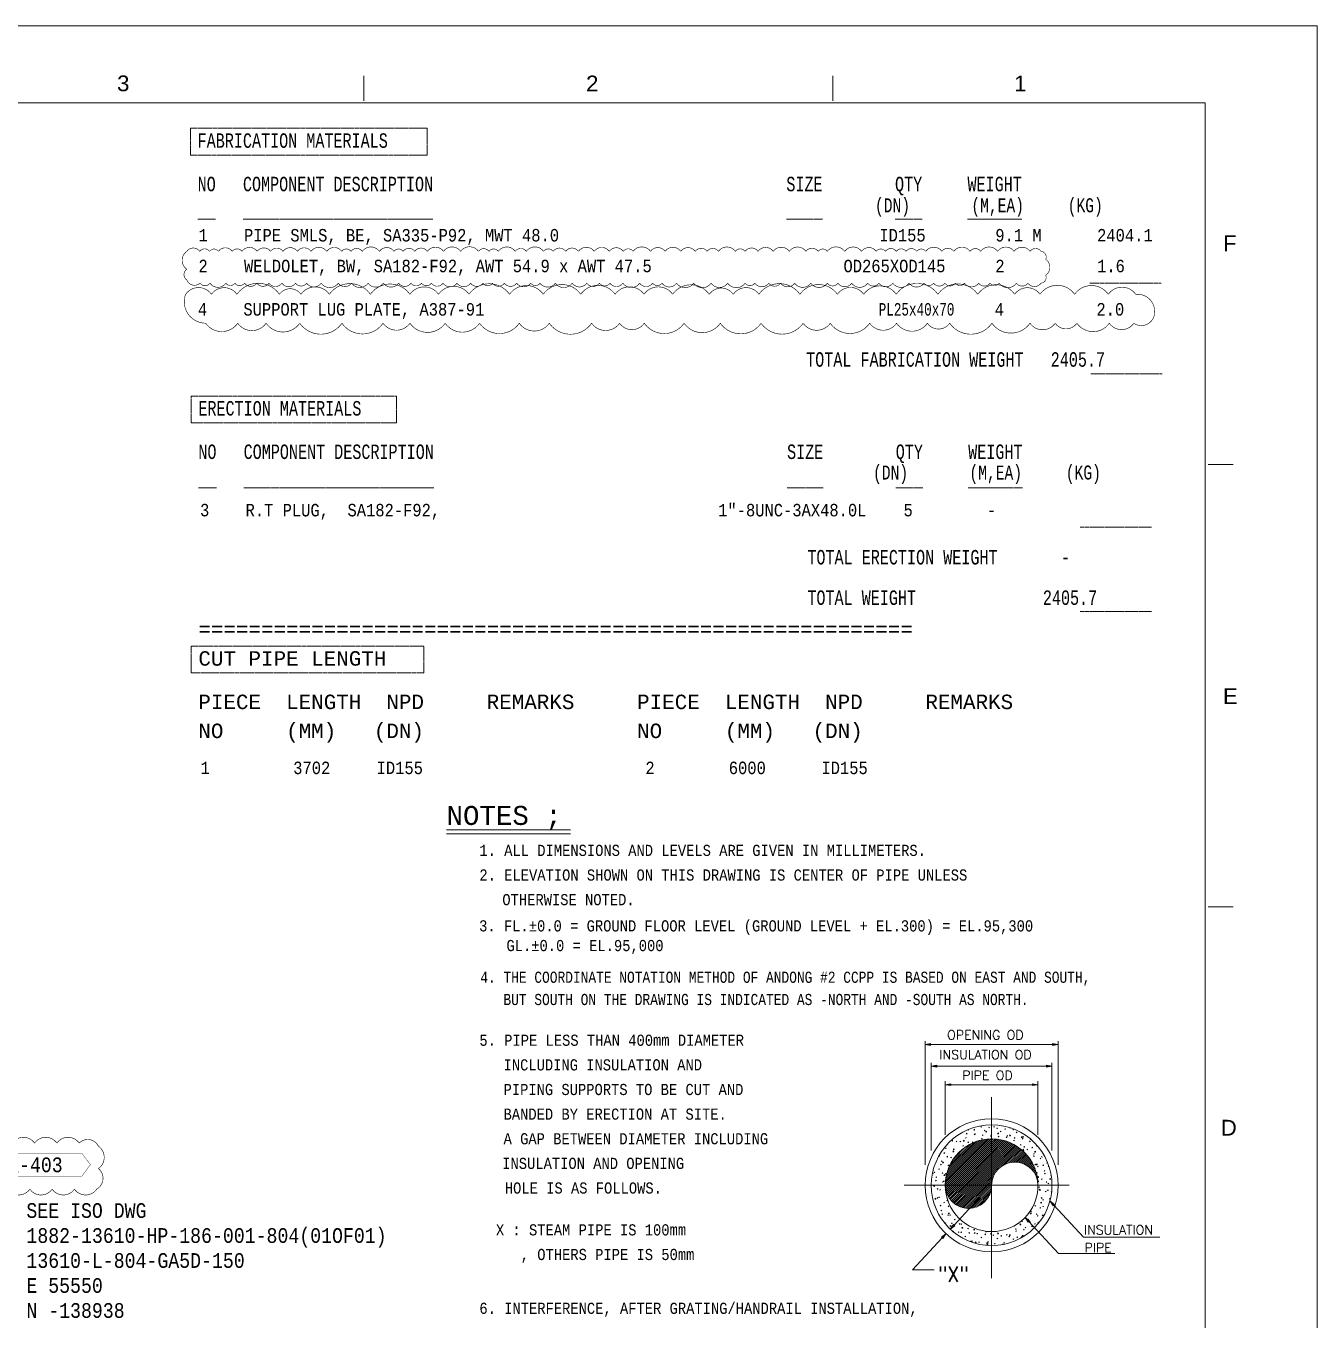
# Model space of a CAD drawing. Header units: inches. Extents: x 1027 to 1868, y 0 to 594.
# Drawn here: x 1578.6 to 1868, y 303.9 to 594 of the extents above; entities that cross this region are included whole.
import ezdxf
from ezdxf.enums import TextEntityAlignment as Align

# ---------------------------------------------------------------- set-up
doc = ezdxf.new("R2010")
doc.units = ezdxf.units.IN
doc.header["$MEASUREMENT"] = 0
doc.linetypes.add('Solid', pattern=[1, 1, 0])
for name, color, linetype in [('1', 7, 'Continuous'), ('13', 7, 'Continuous'), ('2', 2, 'Continuous'), ('4', 4, 'Continuous'), ('BG 0 -1', 7, 'Continuous'), ('FRAME', 7, 'Continuous'), ('ISO-TEXT', 7, 'Continuous'), ('MAT-LIST', 7, 'Continuous'), ('Rev.4', 6, 'Continuous')]:
    doc.layers.add(name, color=color, linetype=linetype)
doc.layers.add('3', color=3, linetype='Continuous', lineweight=30)
doc.layers.add('borderText', color=2, linetype='Solid', lineweight=13)
doc.styles.add('Arial', font='arial.ttf')
doc.styles.add('fixedText', font='MONOTXT8.shx', dxfattribs={"width": 0.85})
doc.styles.add('MONOTXT', font='MONOTXT.shx', dxfattribs={"width": 0.8})
doc.styles.add('ROMANS', font='romans.shx', dxfattribs={"width": 0.85})

msp = doc.modelspace()

# ---------------------------------------------------------------- hatches: boundary and pattern name
at = {"layer": '13', "linetype": 'Continuous', "lineweight": 0}
for points in [[(1781.35, 365.9), (1781.35, 365.49), (1780.1, 365.7)], [(1808.69, 365.9), (1808.69, 365.49), (1809.94, 365.7)], [(1782.74, 361.05), (1782.74, 360.64), (1781.49, 360.84)], [(1807.29, 361.05), (1807.29, 360.64), (1808.54, 360.84)], [(1785.88, 356.91), (1785.88, 356.49), (1784.63, 356.7)], [(1804.16, 356.91), (1804.16, 356.49), (1805.41, 356.7)]]:
    msp.add_hatch(color=4, dxfattribs=at).paths.add_polyline_path(points)
at = {"layer": '4', "linetype": 'Continuous', "lineweight": 0}
for points in [[(1808.81, 329.55), (1808.13, 330.61), (1809.13, 329.84)], [(1786.74, 325.09), (1785.74, 324.31), (1786.44, 325.37)], [(1803.21, 325.9), (1802.53, 326.96), (1803.53, 326.19)], [(1783.79, 322.52), (1784.79, 323.3), (1784.09, 322.25)]]:
    msp.add_hatch(color=4, dxfattribs=at).paths.add_polyline_path(points)

# ---------------------------------------------------------------- linework, layer by layer
at = {"color": 4, "linetype": 'Continuous', "lineweight": 0}
for p, q in [((1795.01, 349.07), (1795.01, 334.15)), ((1789.35, 345.66), (1789.46, 345.8)), ((1789.35, 345.66), (1789.5, 345.65)), ((1789.5, 345.65), (1789.46, 345.8)), ((1789.75, 346.61), (1789.86, 346.54)), ((1789.86, 346.54), (1789.91, 346.69)), ((1791, 346.51), (1791.19, 346.71)), ((1791, 346.51), (1791.21, 346.47)), ((1791.14, 345.5), (1791.26, 345.65)), ((1791.14, 345.5), (1791.29, 345.49)), ((1791.21, 346.47), (1791.19, 346.71)), ((1791.24, 345.61), (1791.41, 345.69)), ((1791.24, 345.61), (1791.36, 345.54)), ((1791.29, 345.49), (1791.26, 345.65)), ((1791.36, 345.54), (1791.41, 345.69)), ((1792.59, 347.22), (1792.7, 347.37)), ((1792.59, 347.22), (1792.74, 347.21)), ((1792.74, 347.21), (1792.7, 347.37)), ((1792.93, 345.35), (1793.05, 345.49)), ((1792.93, 345.35), (1793.08, 345.34)), ((1793.08, 345.34), (1793.05, 345.49)), ((1793.34, 346.42), (1793.51, 346.49)), ((1793.34, 346.42), (1793.46, 346.34)), ((1793.46, 346.34), (1793.51, 346.49)), ((1793.66, 346.1), (1793.86, 346.3)), ((1793.66, 346.1), (1793.89, 346.06)), ((1793.89, 346.06), (1793.86, 346.3)), ((1794.38, 347.07), (1794.5, 347.21)), ((1794.38, 347.07), (1794.53, 347.06)), ((1794.53, 347.06), (1794.5, 347.21)), ((1794.73, 345.19), (1794.85, 345.34)), ((1794.73, 345.19), (1794.88, 345.17)), ((1794.83, 345.41), (1795, 345.49)), ((1794.83, 345.41), (1794.95, 345.34)), ((1794.88, 345.17), (1794.85, 345.34)), ((1794.95, 345.34), (1795, 345.49)), ((1795.44, 347.22), (1795.61, 347.3)), ((1795.44, 347.22), (1795.56, 347.15)), ((1795.56, 347.15), (1795.61, 347.3)), ((1796.18, 346.91), (1796.29, 347.06)), ((1796.18, 346.91), (1796.33, 346.9)), ((1796.33, 346.9), (1796.29, 347.06)), ((1796.34, 345.69), (1796.53, 345.89)), ((1796.34, 345.69), (1796.55, 345.65)), ((1796.55, 345.65), (1796.53, 345.89)), ((1796.93, 346.22), (1797.1, 346.29)), ((1796.93, 346.22), (1797.05, 346.14)), ((1797.05, 346.14), (1797.1, 346.29)), ((1797.96, 346.75), (1798.09, 346.9)), ((1797.96, 346.75), (1798.11, 346.74)), ((1798.11, 346.74), (1798.09, 346.9)), ((1798.43, 345.21), (1798.6, 345.29)), ((1798.43, 345.21), (1798.55, 345.14)), ((1798.55, 345.14), (1798.6, 345.29)), ((1799, 345.27), (1799.2, 345.47)), ((1799, 345.27), (1799.23, 345.24)), ((1799.03, 347.02), (1799.09, 347.05)), ((1799.03, 347.02), (1799.15, 346.95)), ((1799.15, 346.95), (1799.18, 347.02)), ((1799.23, 345.24), (1799.2, 345.47)), ((1799.76, 346.6), (1799.88, 346.74)), ((1799.76, 346.6), (1799.9, 346.59)), ((1799.9, 346.59), (1799.88, 346.74)), ((1800.53, 346.02), (1800.7, 346.09)), ((1800.53, 346.02), (1800.65, 345.94)), ((1800.65, 345.94), (1800.7, 346.09)), ((1784.63, 334.22), (1794.94, 344.55)), ((1784.64, 334.69), (1794.49, 344.54)), ((1784.66, 342.37), (1784.78, 342.51)), ((1784.66, 342.37), (1784.81, 342.36)), ((1784.68, 335.16), (1794.01, 344.5)), ((1784.74, 335.66), (1793.51, 344.44)), ((1784.81, 342.36), (1784.78, 342.51)), ((1784.83, 336.2), (1792.98, 344.35)), ((1784.95, 343.19), (1785.06, 343.11)), ((1784.96, 336.77), (1792.4, 344.21)), ((1784.98, 343.21), (1785.11, 343.26)), ((1785, 334.15), (1795.01, 344.17)), ((1785.06, 343.11), (1785.11, 343.26)), ((1785.15, 337.4), (1791.78, 344.02)), ((1785.4, 338.1), (1791.08, 343.77)), ((1785.44, 334.15), (1795.01, 343.74)), ((1785.79, 338.92), (1790.25, 343.39)), ((1785.88, 334.15), (1795.01, 343.3)), ((1786.1, 344.09), (1786.23, 344.24)), ((1786.1, 344.09), (1786.25, 344.07)), ((1786.25, 344.07), (1786.23, 344.24)), ((1786.33, 334.15), (1795.01, 342.85)), ((1786.44, 340.02), (1789.15, 342.74)), ((1786.45, 342.21), (1786.58, 342.36)), ((1786.6, 342.2), (1786.58, 342.36)), ((1786.76, 334.15), (1795.01, 342.41)), ((1787.04, 344), (1787.21, 344.07)), ((1787.04, 344), (1787.16, 343.92)), ((1787.16, 343.92), (1787.21, 344.07)), ((1787.9, 343.94), (1788.01, 344.07)), ((1787.9, 343.94), (1788.05, 343.92)), ((1788.05, 343.92), (1788.01, 344.07)), ((1788.53, 343), (1788.7, 343.06)), ((1788.53, 343), (1788.65, 342.91)), ((1788.65, 342.91), (1788.7, 343.06)), ((1788.66, 344.07), (1788.85, 344.27)), ((1788.66, 344.07), (1788.88, 344.04)), ((1788.88, 344.04), (1788.85, 344.27)), ((1789.14, 344.81), (1789.31, 344.87)), ((1789.14, 344.81), (1789.26, 344.72)), ((1789.26, 344.72), (1789.31, 344.87)), ((1789.69, 343.77), (1789.81, 343.92)), ((1789.69, 343.77), (1789.84, 343.76)), ((1789.84, 343.76), (1789.81, 343.92)), ((1790.63, 343.8), (1790.8, 343.87)), ((1790.63, 343.8), (1790.75, 343.72)), ((1790.75, 343.72), (1790.8, 343.87)), ((1792.73, 344.61), (1792.9, 344.67)), ((1792.73, 344.61), (1792.85, 344.52)), ((1792.85, 344.52), (1792.9, 344.67)), ((1795.01, 344.17), (1795.38, 344.54)), ((1795.01, 343.74), (1795.8, 344.51)), ((1795.01, 343.3), (1796.2, 344.47)), ((1795.01, 342.85), (1796.59, 344.42)), ((1795.01, 342.41), (1796.96, 344.36)), ((1795.01, 341.96), (1797.34, 344.29)), ((1795.01, 341.52), (1797.69, 344.2)), ((1795.01, 341.09), (1798.04, 344.1)), ((1795.01, 340.64), (1798.36, 343.99)), ((1795.01, 340.2), (1798.69, 343.87)), ((1795.01, 339.76), (1799.01, 343.75)), ((1795.01, 339.31), (1799.31, 343.61)), ((1795.01, 338.87), (1799.61, 343.47)), ((1795.01, 338.44), (1799.91, 343.32)), ((1795.01, 337.99), (1800.19, 343.16)), ((1795.01, 337.55), (1800.48, 343)), ((1795.01, 337.11), (1800.74, 342.82)), ((1795.01, 336.66), (1801, 342.65)), ((1796.43, 344.45), (1796.5, 344.47)), ((1796.49, 344.44), (1796.5, 344.47)), ((1796.51, 345.04), (1796.64, 345.17)), ((1796.51, 345.04), (1796.66, 345.02)), ((1796.66, 345.02), (1796.64, 345.17)), ((1797.14, 338.35), (1801.26, 342.46)), ((1798.31, 344.87), (1798.43, 345.02)), ((1798.31, 344.87), (1798.46, 344.86)), ((1798.46, 344.86), (1798.43, 345.02)), ((1799.91, 344.21), (1800.09, 344.27)), ((1799.91, 344.21), (1800.04, 344.12)), ((1800.04, 344.12), (1800.09, 344.27)), ((1800.1, 344.72), (1800.23, 344.86)), ((1800.1, 344.72), (1800.25, 344.7)), ((1800.25, 344.7), (1800.23, 344.86)), ((1800.55, 342.95), (1800.58, 342.99)), ((1800.58, 342.94), (1800.58, 342.99)), ((1801.41, 343.2), (1801.59, 343.27)), ((1801.41, 343.2), (1801.53, 343.12)), ((1801.53, 343.12), (1801.59, 343.27)), ((1801.66, 344.86), (1801.86, 345.06)), ((1801.66, 344.86), (1801.89, 344.82)), ((1801.89, 344.82), (1801.86, 345.06)), ((1801.9, 344.56), (1802.01, 344.7)), ((1801.9, 344.56), (1802.05, 344.55)), ((1802.01, 345.01), (1802.19, 345.09)), ((1802.01, 345.01), (1802.14, 344.94)), ((1802.05, 344.55), (1802.01, 344.7)), ((1802.14, 344.94), (1802.19, 345.09)), ((1802.24, 342.69), (1802.36, 342.82)), ((1802.24, 342.69), (1802.39, 342.66)), ((1802.39, 342.66), (1802.36, 342.82)), ((1803.51, 344.01), (1803.69, 344.07)), ((1803.51, 344.01), (1803.64, 343.92)), ((1803.64, 343.92), (1803.69, 344.07)), ((1803.69, 344.4), (1803.75, 344.49)), ((1803.69, 344.4), (1803.84, 344.39)), ((1803.84, 344.39), (1803.84, 344.41)), ((1804.04, 342.52), (1804.16, 342.66)), ((1804.04, 342.52), (1804.19, 342.51)), ((1804.19, 342.51), (1804.16, 342.66)), ((1805, 343), (1805.18, 343.07)), ((1805, 343), (1805.13, 342.92)), ((1805.13, 342.92), (1805.18, 343.07)), ((1783.21, 340.65), (1783.34, 340.79)), ((1783.21, 340.65), (1783.36, 340.64)), ((1783.36, 340.64), (1783.34, 340.79)), ((1783.71, 339.57), (1783.89, 339.64)), ((1783.71, 339.57), (1783.84, 339.49)), ((1783.84, 339.49), (1783.89, 339.64)), ((1783.99, 339.21), (1784.18, 339.41)), ((1784.21, 339.17), (1784.18, 339.41)), ((1784.33, 341.39), (1784.5, 341.45)), ((1784.33, 341.39), (1784.45, 341.3)), ((1784.45, 341.3), (1784.5, 341.45)), ((1785, 340.49), (1785.13, 340.64)), ((1785, 340.49), (1785.15, 340.47)), ((1785.15, 340.47), (1785.13, 340.64)), ((1785.83, 340.37), (1786, 340.45)), ((1785.83, 340.37), (1785.94, 340.3)), ((1785.94, 340.3), (1786, 340.45)), ((1786.33, 341.64), (1786.51, 341.85)), ((1786.33, 341.64), (1786.55, 341.61)), ((1786.43, 342.19), (1786.6, 342.26)), ((1786.43, 342.19), (1786.55, 342.11)), ((1786.45, 342.21), (1786.6, 342.2)), ((1786.55, 341.61), (1786.51, 341.85)), ((1786.55, 342.11), (1786.6, 342.26)), ((1787.2, 334.15), (1795.01, 341.96)), ((1787.65, 334.15), (1795.01, 341.52)), ((1788.09, 334.15), (1795.01, 341.09)), ((1788.25, 342.05), (1788.36, 342.2)), ((1788.25, 342.05), (1788.26, 342.05)), ((1788.38, 342.15), (1788.36, 342.2)), ((1788.53, 334.15), (1795.01, 340.64)), ((1788.98, 334.15), (1795.01, 340.2)), ((1789.41, 334.15), (1795.01, 339.76)), ((1798.16, 338.94), (1801.51, 342.27)), ((1798.85, 339.17), (1801.75, 342.07)), ((1799.41, 339.29), (1801.99, 341.86)), ((1799.9, 339.34), (1802.21, 341.65)), ((1800.35, 339.35), (1802.44, 341.44)), ((1800.76, 339.32), (1802.65, 341.2)), ((1801.15, 339.26), (1802.86, 340.97)), ((1801.51, 339.19), (1803.06, 340.74)), ((1801.85, 339.09), (1803.26, 340.49)), ((1802, 342.01), (1802.2, 342.21)), ((1802, 342.01), (1802.23, 341.97)), ((1802.18, 338.96), (1803.45, 340.24)), ((1802.23, 341.97), (1802.2, 342.21)), ((1802.49, 338.82), (1803.63, 339.97)), ((1802.78, 338.67), (1803.8, 339.7)), ((1802.9, 342.2), (1803.08, 342.26)), ((1802.9, 342.2), (1803.03, 342.11)), ((1803.03, 342.11), (1803.08, 342.26)), ((1803.05, 338.51), (1803.98, 339.42)), ((1804.39, 341.19), (1804.56, 341.26)), ((1804.39, 341.19), (1804.51, 341.11)), ((1804.39, 340.65), (1804.5, 340.79)), ((1804.39, 340.65), (1804.54, 340.62)), ((1804.54, 340.62), (1804.5, 340.79)), ((1804.51, 341.11), (1804.56, 341.26)), ((1804.66, 341.6), (1804.86, 341.8)), ((1804.66, 341.6), (1804.89, 341.56)), ((1804.89, 341.56), (1804.86, 341.8)), ((1805.89, 340.19), (1806.06, 340.25)), ((1805.89, 340.19), (1806.01, 340.1)), ((1806.01, 340.1), (1806.06, 340.25)), ((1806.18, 340.49), (1806.3, 340.62)), ((1806.18, 340.49), (1806.33, 340.47)), ((1806.33, 340.47), (1806.3, 340.62)), ((1781.75, 336.76), (1781.88, 336.74)), ((1781.78, 336.9), (1781.84, 336.97)), ((1781.88, 336.74), (1781.84, 336.97)), ((1782.11, 337.04), (1782.24, 337.19)), ((1782.11, 337.04), (1782.26, 337.02)), ((1782.26, 337.02), (1782.24, 337.19)), ((1783.11, 337.76), (1783.29, 337.82)), ((1783.11, 337.76), (1783.24, 337.67)), ((1783.24, 337.67), (1783.29, 337.82)), ((1783.56, 338.76), (1783.68, 338.91)), ((1783.56, 338.76), (1783.71, 338.75)), ((1783.71, 338.75), (1783.68, 338.91)), ((1783.91, 336.89), (1784.03, 337.02)), ((1783.91, 336.89), (1784.05, 336.87)), ((1783.99, 339.21), (1784.21, 339.17)), ((1784.05, 336.87), (1784.03, 337.02)), ((1784.31, 336.36), (1784.51, 336.56)), ((1784.54, 336.32), (1784.51, 336.56)), ((1784.6, 336.75), (1784.78, 336.82)), ((1784.6, 336.75), (1784.73, 336.67)), ((1784.73, 336.67), (1784.78, 336.82)), ((1785.21, 338.56), (1785.39, 338.64)), ((1785.21, 338.56), (1785.34, 338.49)), ((1785.34, 338.49), (1785.39, 338.64)), ((1785.35, 338.61), (1785.48, 338.75)), ((1785.35, 338.61), (1785.5, 338.6)), ((1785.5, 338.6), (1785.48, 338.75)), ((1789.86, 334.15), (1795.01, 339.31)), ((1790.3, 334.15), (1795.01, 338.87)), ((1790.74, 334.15), (1795.01, 338.44)), ((1791.19, 334.15), (1795.01, 337.99)), ((1791.63, 334.15), (1795.01, 337.55)), ((1792.06, 334.15), (1795.01, 337.11)), ((1792.51, 334.15), (1795.01, 336.66)), ((1795.01, 336.22), (1796.03, 337.22)), ((1803.31, 338.32), (1804.13, 339.15)), ((1803.55, 338.14), (1804.29, 338.86)), ((1803.79, 337.92), (1804.43, 338.56)), ((1804.01, 337.7), (1804.56, 338.26)), ((1804.21, 337.46), (1804.69, 337.95)), ((1804.41, 337.21), (1804.81, 337.62)), ((1804.59, 336.95), (1804.93, 337.29)), ((1804.73, 338.76), (1804.85, 338.91)), ((1804.73, 338.76), (1804.88, 338.75)), ((1804.75, 336.67), (1805.03, 336.95)), ((1804.88, 338.75), (1804.85, 338.91)), ((1804.9, 336.39), (1805.11, 336.6)), ((1805, 338.75), (1805.19, 338.95)), ((1805, 338.75), (1805.23, 338.71)), ((1805.08, 336.89), (1805.2, 337.02)), ((1805.08, 336.89), (1805.23, 336.87)), ((1805.23, 338.71), (1805.19, 338.95)), ((1805.23, 336.87), (1805.2, 337.02)), ((1805.28, 338.37), (1805.45, 338.44)), ((1805.28, 338.37), (1805.4, 338.29)), ((1805.4, 338.29), (1805.45, 338.44)), ((1806.53, 338.61), (1806.65, 338.75)), ((1806.53, 338.61), (1806.68, 338.59)), ((1806.68, 338.59), (1806.65, 338.75)), ((1806.76, 337.36), (1806.94, 337.44)), ((1806.76, 337.36), (1806.89, 337.29)), ((1806.88, 336.72), (1806.99, 336.87)), ((1806.88, 336.72), (1807.03, 336.71)), ((1806.89, 337.29), (1806.94, 337.44)), ((1807.03, 336.71), (1806.99, 336.87)), ((1807.38, 339.17), (1807.55, 339.25)), ((1807.38, 339.17), (1807.5, 339.1)), ((1807.5, 339.1), (1807.55, 339.24)), ((1807.66, 338.34), (1807.83, 338.5)), ((1807.66, 338.34), (1807.89, 338.3)), ((1807.89, 338.3), (1807.89, 338.31)), ((1780.1, 334.15), (1795.01, 334.15)), ((1781.89, 334.14), (1781.95, 334.16)), ((1781.89, 334.14), (1782.01, 334.05)), ((1781.95, 334.16), (1782.06, 334.2)), ((1781.98, 333.92), (1782.18, 334.12)), ((1781.98, 333.92), (1782.2, 333.89)), ((1782.01, 334.05), (1782.05, 334.16)), ((1782.05, 334.16), (1782.06, 334.2)), ((1782.2, 333.89), (1782.18, 334.12)), ((1782.46, 335.16), (1782.58, 335.3)), ((1782.46, 335.16), (1782.61, 335.15)), ((1782.5, 335.95), (1782.68, 336.01)), ((1782.5, 335.95), (1782.63, 335.86)), ((1782.61, 335.15), (1782.58, 335.3)), ((1782.63, 335.86), (1782.68, 336.01)), ((1784, 334.94), (1784.18, 335.01)), ((1784, 334.94), (1784.11, 334.86)), ((1784.11, 334.86), (1784.18, 335.01)), ((1784.25, 335), (1784.38, 335.15)), ((1784.25, 335), (1784.4, 334.99)), ((1784.31, 336.36), (1784.54, 336.32)), ((1784.4, 334.99), (1784.38, 335.15)), ((1784.64, 333.8), (1785, 334.15)), ((1784.69, 333.4), (1785.44, 334.15)), ((1784.75, 333.02), (1785.88, 334.15)), ((1784.84, 332.67), (1786.33, 334.15)), ((1784.95, 332.35), (1786.76, 334.15)), ((1785.08, 332.04), (1787.2, 334.15)), ((1785.23, 331.74), (1787.65, 334.15)), ((1785.39, 331.45), (1788.09, 334.15)), ((1785.56, 331.19), (1788.53, 334.15)), ((1785.75, 330.94), (1788.98, 334.15)), ((1785.95, 330.69), (1789.41, 334.15)), ((1786.16, 330.46), (1789.86, 334.15)), ((1786.4, 330.25), (1790.3, 334.15)), ((1786.64, 330.05), (1790.74, 334.15)), ((1786.89, 329.86), (1791.19, 334.15)), ((1787.16, 329.69), (1791.63, 334.15)), ((1787.45, 329.54), (1792.06, 334.15)), ((1787.75, 329.4), (1792.51, 334.15)), ((1788.06, 329.26), (1792.95, 334.15)), ((1788.4, 329.16), (1793.39, 334.15)), ((1788.75, 329.07), (1793.84, 334.15)), ((1789.13, 329.01), (1794.28, 334.15)), ((1789.53, 328.97), (1794.71, 334.15)), ((1789.96, 328.96), (1795.01, 334.01)), ((1792.95, 334.15), (1795.01, 336.22)), ((1793.39, 334.15), (1795.01, 335.79)), ((1793.84, 334.15), (1795.01, 335.34)), ((1794.28, 334.15), (1795.01, 334.9)), ((1794.71, 334.15), (1795.01, 334.45)), ((1795.01, 335.79), (1795.44, 336.2)), ((1795.01, 335.34), (1795.2, 335.52)), ((1795.01, 334.9), (1795.08, 334.96)), ((1795.01, 334.45), (1795.03, 334.46)), ((1805.04, 336.07), (1805.2, 336.24)), ((1805.15, 335.75), (1805.26, 335.86)), ((1805.25, 335.41), (1805.33, 335.47)), ((1805.33, 335.9), (1805.53, 336.1)), ((1805.33, 335.9), (1805.55, 335.86)), ((1805.33, 335.05), (1805.36, 335.09)), ((1805.39, 334.66), (1805.4, 334.67)), ((1805.41, 334.16), (1809.94, 334.16)), ((1805.43, 335), (1805.55, 335.15)), ((1805.43, 335), (1805.58, 334.99)), ((1805.55, 335.86), (1805.53, 336.1)), ((1805.58, 334.99), (1805.55, 335.15)), ((1805.55, 333.74), (1805.73, 333.81)), ((1805.55, 333.74), (1805.68, 333.65)), ((1805.68, 333.65), (1805.73, 333.81)), ((1806.16, 335.55), (1806.34, 335.62)), ((1806.16, 335.55), (1806.29, 335.46)), ((1806.29, 335.46), (1806.34, 335.62)), ((1807.21, 334.85), (1807.34, 334.99)), ((1807.21, 334.85), (1807.36, 334.84)), ((1807.36, 334.84), (1807.34, 334.99)), ((1807.65, 334.55), (1807.83, 334.61)), ((1807.65, 334.55), (1807.78, 334.46)), ((1807.78, 334.46), (1807.83, 334.61)), ((1808, 335.49), (1808.19, 335.69)), ((1808, 335.49), (1808.23, 335.45)), ((1808.23, 335.45), (1808.19, 335.69)), ((1808.26, 336.36), (1808.35, 336.4)), ((1808.26, 336.36), (1808.38, 336.27)), ((1782.31, 331.07), (1782.51, 331.27)), ((1782.31, 331.07), (1782.54, 331.04)), ((1782.54, 331.04), (1782.51, 331.27)), ((1782.78, 331.31), (1782.95, 331.39)), ((1782.78, 331.31), (1782.9, 331.22)), ((1782.81, 333.27), (1782.93, 333.42)), ((1782.81, 333.27), (1782.96, 333.26)), ((1782.9, 331.22), (1782.95, 331.39)), ((1782.96, 333.26), (1782.93, 333.42)), ((1783.15, 331.4), (1783.28, 331.55)), ((1783.15, 331.4), (1783.3, 331.39)), ((1783.3, 331.39), (1783.28, 331.55)), ((1783.39, 333.12), (1783.56, 333.2)), ((1783.39, 333.12), (1783.51, 333.05)), ((1783.51, 333.05), (1783.56, 333.2)), ((1784.6, 333.12), (1784.68, 333.21)), ((1784.6, 333.12), (1784.68, 333.11)), ((1784.95, 331.24), (1785.01, 331.32)), ((1784.95, 331.24), (1785.05, 331.24)), ((1784.98, 330.66), (1785.16, 330.85)), ((1785.2, 330.62), (1785.18, 330.81)), ((1790.44, 329), (1794.98, 333.54)), ((1790.98, 329.09), (1794.89, 333)), ((1791.61, 329.27), (1794.7, 332.37)), ((1792.44, 329.67), (1794.31, 331.54)), ((1805.66, 333.05), (1805.86, 333.25)), ((1805.66, 333.05), (1805.89, 333.01)), ((1805.78, 333.12), (1805.89, 333.26)), ((1805.78, 333.12), (1805.93, 333.11)), ((1805.89, 333.01), (1805.86, 333.25)), ((1805.93, 333.11), (1805.89, 333.26)), ((1806.11, 331.24), (1806.24, 331.39)), ((1806.11, 331.24), (1806.26, 331.22)), ((1806.26, 331.22), (1806.24, 331.39)), ((1806.44, 330.92), (1806.61, 330.99)), ((1806.44, 330.92), (1806.56, 330.84)), ((1806.56, 330.84), (1806.61, 330.99)), ((1807.04, 332.74), (1807.21, 332.8)), ((1807.04, 332.74), (1807.16, 332.65)), ((1807.16, 332.65), (1807.21, 332.8)), ((1807.56, 332.96), (1807.69, 333.11)), ((1807.56, 332.96), (1807.71, 332.95)), ((1807.71, 332.95), (1807.69, 333.11)), ((1807.91, 331.09), (1808.04, 331.22)), ((1807.91, 331.09), (1808.06, 331.07)), ((1808.06, 331.07), (1808.04, 331.22)), ((1808.33, 332.64), (1808.48, 332.79)), ((1808.33, 332.64), (1808.45, 332.61)), ((1782.3, 329.55), (1782.35, 329.57)), ((1782.33, 329.5), (1782.35, 329.57)), ((1782.79, 328.37), (1782.84, 328.42)), ((1782.86, 328.22), (1782.84, 328.42)), ((1783.5, 329.52), (1783.63, 329.66)), ((1783.5, 329.52), (1783.65, 329.51)), ((1783.65, 329.51), (1783.63, 329.66)), ((1783.66, 328.5), (1783.84, 328.56)), ((1783.66, 328.5), (1783.79, 328.41)), ((1783.79, 328.41), (1783.84, 328.56)), ((1783.85, 327.64), (1783.96, 327.79)), ((1784, 327.62), (1783.96, 327.79)), ((1784.28, 330.31), (1784.45, 330.37)), ((1784.28, 330.31), (1784.4, 330.22)), ((1784.4, 330.22), (1784.45, 330.37)), ((1784.98, 330.66), (1785.2, 330.62)), ((1785.3, 329.36), (1785.41, 329.51)), ((1785.3, 329.36), (1785.44, 329.35)), ((1785.31, 327.81), (1785.5, 328.01)), ((1785.31, 327.81), (1785.54, 327.77)), ((1785.44, 329.35), (1785.41, 329.51)), ((1785.54, 327.77), (1785.5, 328.01)), ((1785.76, 329.3), (1785.81, 329.32)), ((1785.76, 329.3), (1785.86, 329.22)), ((1803.24, 327.8), (1803.38, 327.79)), ((1803.31, 327.89), (1803.35, 327.94)), ((1803.38, 327.79), (1803.35, 327.94)), ((1803.66, 327.76), (1803.85, 327.96)), ((1803.73, 328.3), (1803.9, 328.36)), ((1803.73, 328.3), (1803.85, 328.21)), ((1803.85, 328.21), (1803.9, 328.36)), ((1803.88, 327.72), (1803.85, 327.96)), ((1804.68, 329.51), (1804.79, 329.66)), ((1804.68, 329.51), (1804.83, 329.5)), ((1804.83, 329.5), (1804.79, 329.66)), ((1805.83, 329.11), (1806, 329.17)), ((1805.83, 329.11), (1805.95, 329.02)), ((1805.95, 329.02), (1806, 329.17)), ((1805.99, 330.2), (1806.19, 330.4)), ((1805.99, 330.2), (1806.21, 330.16)), ((1806.21, 330.16), (1806.19, 330.4)), ((1806.46, 329.36), (1806.59, 329.5)), ((1806.46, 329.36), (1806.61, 329.35)), ((1806.61, 329.35), (1806.59, 329.5)), ((1783.85, 327.64), (1784, 327.62)), ((1784.33, 325.87), (1784.31, 325.9)), ((1784.55, 325.67), (1784.73, 325.74)), ((1784.55, 325.67), (1784.68, 325.59)), ((1784.68, 325.59), (1784.73, 325.74)), ((1785.15, 327.49), (1785.33, 327.56)), ((1785.15, 327.49), (1785.28, 327.4)), ((1785.28, 327.4), (1785.33, 327.56)), ((1785.64, 327.49), (1785.76, 327.62)), ((1785.64, 327.49), (1785.79, 327.47)), ((1785.64, 324.96), (1785.84, 325.16)), ((1785.64, 324.96), (1785.86, 324.92)), ((1785.79, 327.47), (1785.76, 327.62)), ((1785.86, 324.92), (1785.84, 325.16)), ((1785.99, 325.6), (1786.11, 325.75)), ((1785.99, 325.6), (1786.14, 325.59)), ((1786.14, 325.59), (1786.11, 325.75)), ((1786.65, 326.49), (1786.83, 326.55)), ((1786.65, 326.49), (1786.78, 326.4)), ((1786.78, 326.4), (1786.83, 326.55)), ((1787.78, 325.45), (1787.9, 325.59)), ((1787.78, 325.45), (1787.93, 325.44)), ((1787.93, 325.44), (1787.9, 325.59)), ((1788.14, 325.47), (1788.31, 325.54)), ((1788.14, 325.47), (1788.26, 325.39)), ((1788.26, 325.39), (1788.31, 325.54)), ((1789.58, 325.29), (1789.59, 325.3)), ((1789.58, 325.29), (1789.6, 325.29)), ((1801.03, 325.67), (1801.14, 325.6)), ((1801.05, 325.69), (1801.19, 325.75)), ((1801.14, 325.6), (1801.19, 325.75)), ((1801.33, 325.32), (1801.51, 325.52)), ((1801.33, 325.32), (1801.54, 325.29)), ((1801.54, 325.29), (1801.51, 325.52)), ((1801.78, 326.07), (1801.9, 326.21)), ((1801.78, 326.07), (1801.93, 326.06)), ((1801.93, 326.06), (1801.9, 326.21)), ((1803.11, 326.49), (1803.29, 326.55)), ((1803.11, 326.49), (1803.24, 326.4)), ((1803.24, 326.4), (1803.29, 326.55)), ((1803.58, 325.91), (1803.69, 326.06)), ((1803.58, 325.91), (1803.73, 325.9)), ((1803.66, 327.76), (1803.88, 327.72)), ((1803.73, 325.9), (1803.69, 326.06)), ((1803.99, 324.91), (1804.19, 325.11)), ((1803.99, 324.91), (1804.21, 324.87)), ((1804.21, 324.87), (1804.19, 325.11)), ((1804.61, 325.49), (1804.79, 325.55)), ((1804.61, 325.49), (1804.74, 325.4)), ((1804.74, 325.4), (1804.79, 325.55)), ((1805.01, 327.64), (1805.14, 327.77)), ((1805.01, 327.64), (1805.16, 327.62)), ((1805.16, 327.62), (1805.14, 327.77)), ((1805.21, 327.3), (1805.39, 327.36)), ((1805.21, 327.3), (1805.34, 327.21)), ((1805.34, 327.21), (1805.39, 327.36)), ((1805.36, 325.76), (1805.49, 325.9)), ((1805.36, 325.76), (1805.51, 325.75)), ((1805.51, 325.75), (1805.49, 325.9)), ((1806.33, 327.35), (1806.53, 327.55)), ((1806.33, 327.35), (1806.55, 327.31)), ((1806.55, 327.31), (1806.53, 327.55)), ((1786.04, 324.67), (1786.21, 324.74)), ((1786.04, 324.67), (1786.16, 324.59)), ((1786.16, 324.59), (1786.21, 324.74)), ((1786.36, 323.76), (1786.45, 323.86)), ((1786.43, 323.71), (1786.49, 323.71)), ((1786.49, 323.71), (1786.45, 323.86)), ((1787.53, 323.66), (1787.7, 323.72)), ((1787.53, 323.66), (1787.65, 323.57)), ((1787.65, 323.57), (1787.7, 323.72)), ((1788.13, 323.56), (1788.25, 323.71)), ((1788.13, 323.56), (1788.28, 323.55)), ((1788.28, 323.55), (1788.25, 323.71)), ((1788.31, 324.55), (1788.5, 324.75)), ((1788.31, 324.55), (1788.54, 324.51)), ((1788.54, 324.51), (1788.5, 324.75)), ((1789.03, 322.66), (1789.2, 322.72)), ((1789.03, 322.66), (1789.15, 322.57)), ((1789.15, 322.57), (1789.2, 322.72)), ((1789.63, 324.47), (1789.8, 324.54)), ((1789.63, 324.47), (1789.75, 324.39)), ((1789.75, 324.39), (1789.8, 324.54)), ((1789.93, 323.41), (1790.04, 323.55)), ((1789.93, 323.41), (1790.08, 323.4)), ((1790.08, 323.4), (1790.04, 323.55)), ((1790.98, 324.14), (1791.18, 324.34)), ((1790.98, 324.14), (1791.2, 324.1)), ((1791.13, 323.46), (1791.3, 323.52)), ((1791.13, 323.46), (1791.25, 323.37)), ((1791.2, 324.1), (1791.18, 324.34)), ((1791.25, 323.37), (1791.3, 323.52)), ((1791.71, 323.25), (1791.84, 323.4)), ((1791.71, 323.25), (1791.86, 323.24)), ((1791.86, 323.24), (1791.84, 323.4)), ((1792.61, 322.46), (1792.79, 322.52)), ((1792.61, 322.46), (1792.74, 322.37)), ((1792.74, 322.37), (1792.79, 322.52)), ((1793.51, 323.1), (1793.63, 323.24)), ((1793.51, 323.1), (1793.66, 323.07)), ((1793.66, 323.07), (1793.63, 323.24)), ((1793.65, 323.72), (1793.76, 323.84)), ((1793.65, 323.72), (1793.88, 323.69)), ((1793.88, 323.69), (1793.85, 323.82)), ((1794.71, 323.26), (1794.89, 323.32)), ((1794.71, 323.26), (1794.84, 323.17)), ((1794.84, 323.17), (1794.89, 323.32)), ((1795.3, 322.94), (1795.43, 323.07)), ((1795.3, 322.94), (1795.45, 322.92)), ((1795.45, 322.92), (1795.43, 323.07)), ((1796.21, 322.25), (1796.39, 322.32)), ((1796.21, 322.25), (1796.34, 322.17)), ((1796.31, 323.3), (1796.51, 323.51)), ((1796.31, 323.3), (1796.54, 323.27)), ((1796.34, 322.17), (1796.39, 322.32)), ((1796.54, 323.27), (1796.51, 323.51)), ((1797.09, 322.77), (1797.21, 322.92)), ((1797.09, 322.77), (1797.24, 322.76)), ((1797.24, 322.76), (1797.21, 322.92)), ((1798.31, 323.06), (1798.49, 323.12)), ((1798.31, 323.06), (1798.44, 322.97)), ((1798.44, 322.97), (1798.49, 323.12)), ((1798.89, 322.62), (1799.01, 322.76)), ((1798.89, 322.62), (1799.04, 322.61)), ((1798.99, 322.89), (1799.18, 323.1)), ((1798.99, 322.89), (1799.2, 322.86)), ((1799.04, 322.61), (1799.01, 322.76)), ((1799.2, 322.86), (1799.18, 323.1)), ((1799.8, 322.05), (1799.98, 322.12)), ((1799.8, 322.05), (1799.93, 321.97)), ((1799.93, 321.97), (1799.98, 322.12)), ((1800.34, 324.35), (1800.45, 324.49)), ((1800.34, 324.35), (1800.49, 324.34)), ((1800.41, 323.87), (1800.59, 323.94)), ((1800.41, 323.87), (1800.54, 323.79)), ((1800.49, 324.34), (1800.45, 324.49)), ((1800.54, 323.79), (1800.59, 323.94)), ((1800.68, 322.46), (1800.8, 322.61)), ((1800.68, 322.46), (1800.83, 322.45)), ((1800.83, 322.45), (1800.8, 322.61)), ((1801.65, 322.47), (1801.85, 322.69)), ((1801.65, 322.47), (1801.8, 322.45)), ((1801.86, 322.5), (1801.85, 322.69)), ((1801.9, 322.86), (1802.08, 322.92)), ((1801.9, 322.86), (1802.03, 322.77)), ((1802.03, 322.77), (1802.08, 322.92)), ((1802.13, 324.19), (1802.25, 324.34)), ((1802.13, 324.19), (1802.28, 324.17)), ((1802.28, 324.17), (1802.25, 324.34)), ((1802.51, 324.67), (1802.69, 324.74)), ((1802.51, 324.67), (1802.64, 324.59)), ((1802.64, 324.59), (1802.69, 324.74)), ((1803.93, 324.04), (1804.04, 324.17)), ((1803.93, 324.04), (1803.99, 324.02)), ((1804.05, 324.09), (1804.04, 324.17)), ((1790.26, 321.52), (1790.39, 321.67)), ((1790.26, 321.52), (1790.41, 321.51)), ((1790.41, 321.51), (1790.39, 321.67)), ((1790.51, 321.65), (1790.69, 321.71)), ((1790.51, 321.65), (1790.64, 321.56)), ((1790.64, 321.56), (1790.69, 321.71)), ((1791.31, 321.29), (1791.5, 321.49)), ((1791.31, 321.29), (1791.54, 321.25)), ((1791.54, 321.25), (1791.5, 321.49)), ((1792.06, 321.37), (1792.19, 321.51)), ((1792.06, 321.37), (1792.21, 321.36)), ((1792.21, 321.36), (1792.19, 321.51)), ((1793.85, 321.21), (1793.98, 321.36)), ((1793.85, 321.21), (1794, 321.2)), ((1794, 321.2), (1793.98, 321.36)), ((1793.98, 320.87), (1794.18, 321.07)), ((1793.98, 320.87), (1794.2, 320.84)), ((1794.11, 321.45), (1794.29, 321.51)), ((1794.11, 321.45), (1794.24, 321.36)), ((1794.2, 320.84), (1794.18, 321.07)), ((1794.24, 321.36), (1794.29, 321.51)), ((1795.65, 321.06), (1795.76, 321.2)), ((1795.65, 321.06), (1795.8, 321.05)), ((1795.8, 321.05), (1795.76, 321.2)), ((1797.44, 320.9), (1797.56, 321.04)), ((1797.44, 320.9), (1797.59, 320.89)), ((1797.59, 320.89), (1797.56, 321.04)), ((1797.7, 321.25), (1797.88, 321.31)), ((1797.7, 321.25), (1797.83, 321.16)), ((1797.83, 321.16), (1797.88, 321.31))]:
    msp.add_line(p, q, dxfattribs=at)
for centre, start, end in [((1800.21, 334.16), 0, 180), ((1789.82, 334.16), 180, 0)]:
    msp.add_arc(centre, 5.2, start, end, dxfattribs=at)
at = {"layer": '1', "color": 4, "linetype": 'Continuous', "lineweight": 0}
for p, q in [((1672.81, 413.8), (1700.6, 413.8)), ((1672.81, 412.91), (1700.6, 412.91)), ((1795.01, 353.89), (1795.01, 313.34)), ((1812.39, 334.15), (1775.38, 334.15))]:
    msp.add_line(p, q, dxfattribs=at)
at = {"layer": '13', "color": 4, "linetype": 'Continuous', "lineweight": 0}
for p, q in [((1780.1, 338.77), (1780.1, 366.45)), ((1781.35, 365.7), (1808.69, 365.7)), ((1809.94, 338.77), (1809.94, 366.45)), ((1781.49, 341.95), (1781.49, 361.59)), ((1782.74, 360.84), (1807.29, 360.84)), ((1808.54, 341.95), (1808.54, 361.59)), ((1784.63, 345.44), (1784.63, 357.45)), ((1805.41, 345.44), (1805.41, 357.45)), ((1785.88, 356.7), (1804.16, 356.7))]:
    msp.add_line(p, q, dxfattribs=at)
at = {"layer": '13', "color": 4, "linetype": 'Continuous', "lineweight": 0, "flags": 128}
for points in [[(1781.35, 365.9), (1781.35, 365.49), (1780.1, 365.7)], [(1808.69, 365.9), (1808.69, 365.49), (1809.94, 365.7)], [(1782.74, 361.05), (1782.74, 360.64), (1781.49, 360.84)], [(1807.29, 361.05), (1807.29, 360.64), (1808.54, 360.84)], [(1785.88, 356.91), (1785.88, 356.49), (1784.63, 356.7)], [(1804.16, 356.91), (1804.16, 356.49), (1805.41, 356.7)]]:
    msp.add_lwpolyline(points, close=True, dxfattribs=at)
at = {"layer": '3', "color": 4, "linetype": 'Continuous', "lineweight": 0}
for radius in [14.91, 13.53, 10.39]:
    msp.add_circle((1795.02, 334.16), radius, dxfattribs=at)
at = {"layer": '4', "color": 4, "linetype": 'Continuous', "lineweight": 0}
for p, q in [((1786.59, 325.24), (1792.36, 331.49)), ((1808.98, 329.69), (1815.6, 322.54)), ((1803.38, 326.04), (1810, 318.87)), ((1832.73, 322.54), (1815.6, 322.54)), ((1822.63, 318.87), (1810, 318.87))]:
    msp.add_line(p, q, dxfattribs=at)
at = {"layer": '4', "color": 4, "linetype": 'Continuous', "lineweight": 0, "flags": 128}
for points in [[(1808.81, 329.55), (1808.13, 330.61), (1809.13, 329.84)], [(1786.74, 325.09), (1785.74, 324.31), (1786.44, 325.37)], [(1803.21, 325.9), (1802.53, 326.96), (1803.53, 326.19)], [(1783.79, 322.52), (1784.79, 323.3), (1784.09, 322.25)]]:
    msp.add_lwpolyline(points, close=True, dxfattribs=at)
msp.add_lwpolyline([(1783.94, 322.39), (1777.31, 315.22), (1782.15, 315.22)], dxfattribs=at)
at = {"layer": 'BG 0 -1', "color": 7, "linetype": 'Continuous', "lineweight": 9}
for p, q in [((1026.97, 594), (1867.97, 594)), ((1867.97, 594), (1867.97, 0)), ((1654.3, 577.17), (1654.3, 582.83)), ((1759.42, 577.17), (1759.42, 582.83)), ((1842.9, 576.75), (1052.09, 576.75)), ((1842.9, 18.11), (1842.9, 576.75)), ((1843.53, 495.71), (1849.19, 495.71)), ((1843.53, 396.57), (1849.19, 396.57))]:
    msp.add_line(p, q, dxfattribs=at)
at = {"layer": 'borderText'}
for p, q in [((1817.06, 536.32), (1833.05, 536.32)), ((1817.22, 516), (1833.21, 516)), ((1817.22, 516), (1833.21, 516)), ((1814.87, 481.68), (1830.85, 481.68)), ((1814.87, 462.78), (1830.85, 462.78))]:
    msp.add_line(p, q, dxfattribs=at)
at = {"layer": 'borderText', "flags": 128}
for points in [[(1615.44, 565.05), (1615.44, 571.04), (1668.48, 571.04), (1668.48, 565.05)], [(1615.6, 505.05), (1615.6, 511.04), (1661.61, 511.04), (1661.61, 505.05)], [(1615.6, 448.98), (1615.6, 454.98), (1667.79, 454.98), (1667.79, 448.98)]]:
    msp.add_lwpolyline(points, close=True, dxfattribs=at)
at = {"layer": 'ISO-TEXT', "color": 2, "linetype": 'ByBlock', "const_width": 0.08, "flags": 128}
msp.add_lwpolyline([(1528.68, 336.19), (1526.78, 338.69), (1528.68, 341.29), (1591.12, 341.29), (1593.02, 338.79), (1591.12, 336.19)], close=True, dxfattribs=at)
at = {"layer": 'Rev.4', "color": 1, "const_width": 0.132}
for points in [[(1614.63, 543.46, -0.520567), (1617.52, 543.46, -0.520567), (1619.72, 543.46, -0.520567), (1621.73, 543.46, -0.520567), (1624.82, 543.46, -0.520567), (1626.99, 543.46, -0.520567), (1630.4, 543.46, -0.520567), (1633.4, 543.46, -0.520567), (1636.2, 543.46, -0.520567), (1639.42, 543.46, -0.520567), (1642.48, 543.46, -0.520567), (1645.99, 543.46, -0.520567), (1649.35, 543.46, -0.520567), (1651.43, 543.46, -0.520567), (1653.97, 543.46, -0.520567), (1657.8, 543.46, -0.520567), (1661.08, 543.46, -0.520567), (1663.1, 543.46, -0.520567), (1665.72, 543.46, -0.520567), (1668.55, 543.46, -0.520567), (1672.17, 543.46, -0.520567), (1676.01, 543.46, -0.520567), (1680, 543.46, -0.520567), (1682.34, 543.46, -0.520567), (1684.44, 543.46, -0.520567), (1688.24, 543.46, -0.520567), (1690.73, 543.46, -0.520567), (1694.59, 543.46, -0.520567), (1696.74, 543.46, -0.520567), (1699.57, 543.46, -0.520567), (1702.42, 543.46, -0.520567), (1705.94, 543.46, -0.520567), (1709.32, 543.46, -0.520567), (1712.46, 543.46, -0.520567), (1714.67, 543.46, -0.520567), (1718.55, 543.46, -0.520567), (1721.84, 543.46, -0.520567), (1725.35, 543.46, -0.520567), (1728.59, 543.46, -0.520567), (1731.24, 543.46, -0.520567), (1733.79, 543.46, -0.520567), (1737.57, 543.46, -0.520567), (1739.76, 543.46, -0.520567), (1742.66, 543.46, -0.520567), (1746.07, 543.46, -0.520567), (1749.67, 543.46, -0.520567), (1753.4, 543.46, -0.520567), (1756.16, 543.46, -0.520567), (1758.2, 543.46, -0.520567), (1762.1, 543.46, -0.520567), (1765.87, 543.46, -0.520567), (1769.16, 543.46, -0.520567), (1771.22, 543.46, -0.520567), (1773.66, 543.46, -0.520567), (1775.84, 543.46, -0.520567), (1778.25, 543.46, -0.520567), (1780.27, 543.46, -0.520567), (1783.87, 543.46, -0.520567), (1786.54, 543.46, -0.520567), (1790.18, 543.46, -0.520567), (1792.57, 543.46, -0.520567), (1796.36, 543.46, -0.520567), (1800.05, 543.46, -0.520567), (1803.64, 543.46, -0.520567), (1806.11, 543.46, -0.520567), (1807.14, 541.68, -0.520567), (1807.14, 538.11, -0.520567), (1806.09, 536.34, -0.520567), (1803.14, 536.34, -0.520567), (1800.58, 536.34, -0.520567), (1796.71, 536.34, -0.520567), (1794.67, 536.34, -0.520567), (1792.12, 536.34, -0.520567), (1788.93, 536.34, -0.520567), (1786.91, 536.34, -0.520567), (1784.53, 536.34, -0.520567), (1782.02, 536.34, -0.520567), (1779.88, 536.34, -0.520567), (1776.51, 536.34, -0.520567), (1772.88, 536.34, -0.520567), (1769.75, 536.34, -0.520567), (1767.25, 536.34, -0.520567), (1763.66, 536.34, -0.520567), (1760.56, 536.34, -0.520567), (1758.19, 536.34, -0.520567), (1754.49, 536.34, -0.520567), (1750.87, 536.34, -0.520567), (1747.72, 536.34, -0.520567), (1745.08, 536.34, -0.520567), (1741.94, 536.34, -0.520567), (1739.76, 536.34, -0.520567), (1735.86, 536.34, -0.520567), (1732.14, 536.34, -0.520567), (1728.24, 536.34, -0.520567), (1724.4, 536.34, -0.520567), (1721.13, 536.34, -0.520567), (1719.05, 536.34, -0.520567), (1716.13, 536.34, -0.520567), (1712.37, 536.34, -0.520567), (1709.48, 536.34, -0.520567), (1707.12, 536.34, -0.520567), (1704.28, 536.34, -0.520567), (1701.01, 536.34, -0.520567), (1697.22, 536.34, -0.520567), (1693.8, 536.34, -0.520567), (1691.72, 536.34, -0.520567), (1688.57, 536.34, -0.520567), (1685.81, 536.34, -0.520567), (1683.14, 536.34, -0.520567), (1681.01, 536.34, -0.520567), (1678.25, 536.34, -0.520567), (1675.2, 536.34, -0.520567), (1672.07, 536.34, -0.520567), (1669.45, 536.34, -0.520567), (1667.23, 536.34, -0.520567), (1664.89, 536.34, -0.520567), (1662.1, 536.34, -0.520567), (1658.7, 536.34, -0.520567), (1655.28, 536.34, -0.520567), (1651.56, 536.34, -0.520567), (1648.58, 536.34, -0.520567), (1644.75, 536.34, -0.520567), (1641.5, 536.34, -0.520567), (1639, 536.34, -0.520567), (1635.95, 536.34, -0.520567), (1633.06, 536.34, -0.520567), (1630.33, 536.34, -0.520567), (1627.58, 536.34, -0.520567), (1625.41, 536.34, -0.520567), (1623.38, 536.34, -0.520567), (1619.82, 536.34, -0.520567), (1617.6, 536.34, -0.520567), (1614.63, 537.05, -0.520567), (1614.63, 539.46, -0.520567)], [(1614.36, 533.84, -0.520567), (1620.16, 533.84, -0.520567), (1625.87, 533.84, -0.520567), (1635.39, 533.84, -0.520567), (1640.21, 533.84, -0.520567), (1646.59, 533.84, -0.520567), (1655.78, 533.84, -0.520567), (1664.64, 533.84, -0.520567), (1671.04, 533.84, -0.520567), (1677.88, 533.84, -0.520567), (1686.97, 533.84, -0.520567), (1694.53, 533.84, -0.520567), (1702.92, 533.84, -0.520567), (1710.63, 533.84, -0.520567), (1717.1, 533.84, -0.520567), (1723.53, 533.84, -0.520567), (1731.73, 533.84, -0.520567), (1737.11, 533.84, -0.520567), (1742.86, 533.84, -0.520567), (1752.05, 533.84, -0.520567), (1760.45, 533.84, -0.520567), (1766.35, 533.84, -0.520567), (1773.64, 533.84, -0.520567), (1782.98, 533.84, -0.520567), (1791.91, 533.84, -0.520567), (1800.18, 533.84, -0.520567), (1805.86, 533.84, -0.520567), (1813.62, 533.84, -0.520567), (1821.17, 533.84, -0.520567), (1827.31, 533.84, -0.520567), (1831.44, 529.04, -0.520567), (1826.89, 527.36, -0.520567), (1821.39, 527.36, -0.520567), (1814.13, 527.36, -0.520567), (1809.27, 527.36, -0.520567), (1803.62, 527.36, -0.520567), (1795.09, 527.36, -0.520567), (1785.63, 527.36, -0.520567), (1780.62, 527.36, -0.520567), (1773.73, 527.36, -0.520567), (1767.69, 527.36, -0.520567), (1758.85, 527.36, -0.520567), (1752.77, 527.36, -0.520567), (1743.35, 527.36, -0.520567), (1734.21, 527.36, -0.520567), (1726.09, 527.36, -0.520567), (1717.17, 527.36, -0.520567), (1711.63, 527.36, -0.520567), (1705.37, 527.36, -0.520567), (1695.88, 527.36, -0.520567), (1689.15, 527.36, -0.520567), (1680.25, 527.36, -0.520567), (1672.54, 527.36, -0.520567), (1664.64, 527.36, -0.520567), (1658.62, 527.36, -0.520567), (1649.4, 527.36, -0.520567), (1639.95, 527.36, -0.520567), (1632.4, 527.36, -0.520567), (1626.05, 527.36, -0.520567), (1618.87, 527.36, -0.520567)]]:
    msp.add_lwpolyline(points, format="xyb", close=True, dxfattribs=at)
msp.add_lwpolyline([(1575.51, 343.6, -0.520567), (1580.51, 343.6, -0.520567), (1585.51, 343.6, -0.520567), (1590.51, 343.6, -0.520567), (1594.82, 342.91, -0.520567), (1594.82, 337.91, -0.520567), (1594.45, 333.28, -0.520567), (1589.45, 333.28, -0.520567), (1584.45, 333.28, -0.520567), (1579.45, 333.28, -0.520567), (1574.45, 333.28, -0.520567)], format="xyb", dxfattribs=at)

# ---------------------------------------------------------------- texts
at = {"layer": '1', "color": 4, "linetype": 'Continuous', "lineweight": 0, "style": 'MONOTXT'}
msp.add_text('NOTES ;', height=4.263, dxfattribs=at).set_placement((1685.76, 417.04), align=Align.MIDDLE_CENTER)
at = {"layer": '2', "color": 4, "linetype": 'Continuous', "lineweight": 0, "style": 'ROMANS'}
for s, height, p in [('OPENING OD', 2.062, (1785.05, 366.82)), ('INSULATION OD', 2.0625, (1783.31, 362.39)), ('PIPE OD', 2.062, (1788.44, 357.77)), ('INSULATION', 2.062, (1815.71, 323.12)), ('PIPE', 2.062, (1815.85, 319.15))]:
    msp.add_text(s, height=height, dxfattribs=at).set_placement(p)
at = {"layer": '2', "color": 4, "linetype": 'Continuous', "lineweight": 0, "style": 'ROMANS', "width": 0.900007}
msp.add_text('"X"', height=3.437, dxfattribs=at).set_placement((1783.01, 312.5))
at = {"layer": 'BG 0 -1', "color": 7, "style": 'Arial', "width": 1.008516}
for s, p in [('3', (1600.38, 581.12)), ('2', (1705.5, 581.12)), ('1', (1801.46, 581.1))]:
    msp.add_text(s, height=3.54, dxfattribs=at).set_placement(p, align=Align.MIDDLE)
at = {"layer": 'BG 0 -1', "color": 7, "style": 'Arial'}
for s, width, p in [('F', 0.993934, (1846.91, 543.5)), ('E', 1.004063, (1846.88, 442.02)), ('D', 0.992063, (1846.42, 345.28))]:
    msp.add_text(s, height=3.54, dxfattribs=dict(at, width=width)).set_placement(p)
at = {"layer": 'borderText', "style": 'fixedText', "width": 0.7225}
for s, height, p in [('FABRICATION MATERIALS', 3.2463, (1617.06, 566.67)), ('NO   COMPONENT DESCRIPTION                                       SIZE        QTY     WEIGHT  ', 3.2463, (1617.06, 556.93)), (' (DN)       (M,EA)     (KG)  ', 3.1409, (1766.91, 552.22)), ('__   _____________________                                       ____        ___     ______  ', 3.2463, (1617.06, 551.12)), ('TOTAL FABRICATION WEIGHT   2405.7', 3.2463, (1753.45, 517.61)), ('ERECTION MATERIALS', 3.2463, (1617.22, 506.67)), ('NO   COMPONENT DESCRIPTION                                       SIZE        QTY     WEIGHT  ', 3.2463, (1617.22, 496.93)), (' (DN)       (M,EA)     (KG)  ', 3.1409, (1766.48, 492.33)), ('__   _____________________                                       ____        ___     ______  ', 3.2463, (1617.22, 490.91)), ('TOTAL ERECTION WEIGHT       -', 3.2463, (1753.72, 473.29)), ('TOTAL WEIGHT              2405.7', 3.2463, (1753.72, 464.23))]:
    msp.add_text(s, height=height, dxfattribs=at).set_placement(p)
at = {"layer": 'borderText', "style": 'fixedText'}
for s, p in [('=========================================================', (1617.22, 457.17)), ('CUT PIPE LENGTH', (1617.22, 450.61)), ('PIECE  LENGTH  NPD     REMARKS     PIECE  LENGTH  NPD     REMARKS     ', (1617.22, 440.87)), ('NO     (MM)   (DN)                 NO     (MM)   (DN)                  ', (1617.22, 434.38))]:
    msp.add_text(s, height=3.2463, dxfattribs=at).set_placement(p)
at = {"layer": 'FRAME', "color": 2, "style": 'MONOTXT', "width": 0.8566}
for s, p in [('1. ALL DIMENSIONS AND LEVELS ARE GIVEN IN MILLIMETERS.', (1680.21, 409.21)), ('2. ELEVATION SHOWN ON THIS DRAWING IS CENTER OF PIPE UNLESS', (1680.21, 403.69)), ('    OTHERWISE NOTED.', (1677.94, 398.17)), ('5. PIPE LESS THAN 400mm DIAMETER', (1680.21, 366.66)), ('  INCLUDING INSULATION AND', (1681.92, 361.14)), ('  PIPING SUPPORTS TO BE CUT AND ', (1681.92, 355.62)), ('  BANDED BY ERECTION AT SITE.', (1681.92, 350.1)), ('  A GAP BETWEEN DIAMETER INCLUDING', (1681.92, 344.58)), ('  INSULATION AND OPENING', (1681.63, 339.06)), ('  HOLE IS AS FOLLOWS.', (1682.2, 333.54)), ('  X : STEAM PIPE IS 100mm', (1680.21, 324.16)), ('     , OTHERS PIPE IS 50mm', (1680.21, 318.64)), ('6. INTERFERENCE, AFTER GRATING/HANDRAIL INSTALLATION, ', (1680.21, 306.58))]:
    msp.add_text(s, height=2.5, dxfattribs=at).set_placement(p, align=Align.MIDDLE_LEFT)
for s, p in [('3. FL.±0.0 = GROUND FLOOR LEVEL (GROUND LEVEL + EL.300) = EL.95,300', (1680.15, 391.04)), (' GL.±0.0 = EL.95,000', (1684.42, 386.63))]:
    msp.add_text(s, height=2.5, dxfattribs=at).set_placement(p)
at = {"layer": 'FRAME', "color": 2, "char_height": 2.5, "width": 378.0263, "attachment_point": 1, "style": 'MONOTXT'}
for s, insert in [('4. THE COORDINATE NOTATION METHOD OF ANDONG #2 CCPP IS BASED ON EAST AND SOUTH, ', (1680.41, 382.03)), ('   BUT SOUTH ON THE DRAWING IS INDICATED AS -NORTH AND -SOUTH AS NORTH.', (1680.41, 377.04))]:
    msp.add_mtext(s, dxfattribs=dict(at, insert=insert))
at = {"layer": 'ISO-TEXT', "color": 2, "style": 'MONOTXT', "width": 0.8566}
msp.add_text('1882-13610-H-007-X-403', height=3.3, dxfattribs=at).set_placement((1559.9, 338.74), align=Align.MIDDLE_CENTER)
for s, p in [('SEE ISO DWG', (1578.68, 326.84)), ('1882-13610-HP-186-001-804(01OF01)', (1578.68, 321.24)), ('13610-L-804-GA5D-150', (1578.68, 315.64)), ('E 55550', (1578.68, 310.04)), ('N -138938', (1578.68, 304.44))]:
    msp.add_text(s, height=3.3, dxfattribs=at).set_placement(p)
at = {"layer": 'MAT-LIST', "color": 2, "style": 'MONOTXT'}
for s, width, p in [('1', 0.8571, (1617.25, 545.68)), ('PIPE SMLS, BE, SA335-P92, MWT 48.0', 0.8571, (1627.45, 545.68)), ('ID155', 0.8571, (1769.85, 545.68)), ('9.1 M', 0.8571, (1795.85, 545.68)), ('2404.1', 0.8571, (1818.65, 545.68)), ('2', 0.8571, (1617.25, 538.78)), ('WELDOLET, BW, SA182-F92, AWT 54.9 x AWT 47.5', 0.8571, (1627.45, 538.78)), ('OD265XOD145', 0.8571, (1761.82, 538.78)), ('2', 0.8571, (1795.85, 538.78)), ('1.6', 0.8571, (1818.65, 538.78)), ('4', 0.8571, (1617.11, 529.07)), ('SUPPORT LUG PLATE, A387-91', 0.8571, (1627.31, 529.07)), ('PL25x40x70', 0.7, (1769.71, 529.07)), ('4', 0.8571, (1795.71, 529.07)), ('2.0', 0.8571, (1818.51, 529.07)), ('3', 0.8571, (1617.6, 484.07)), ('R.T PLUG,  SA182-F92,                              1"-8UNC-3AX48.0L    5        -', 0.8571, (1627.8, 484.07)), ('1         3702     ID155                        2        6000      ID155', 0.8571, (1617.71, 426.3))]:
    msp.add_text(s, height=2.8, dxfattribs=dict(at, width=width)).set_placement(p)

doc.saveas('drawing.dxf')
